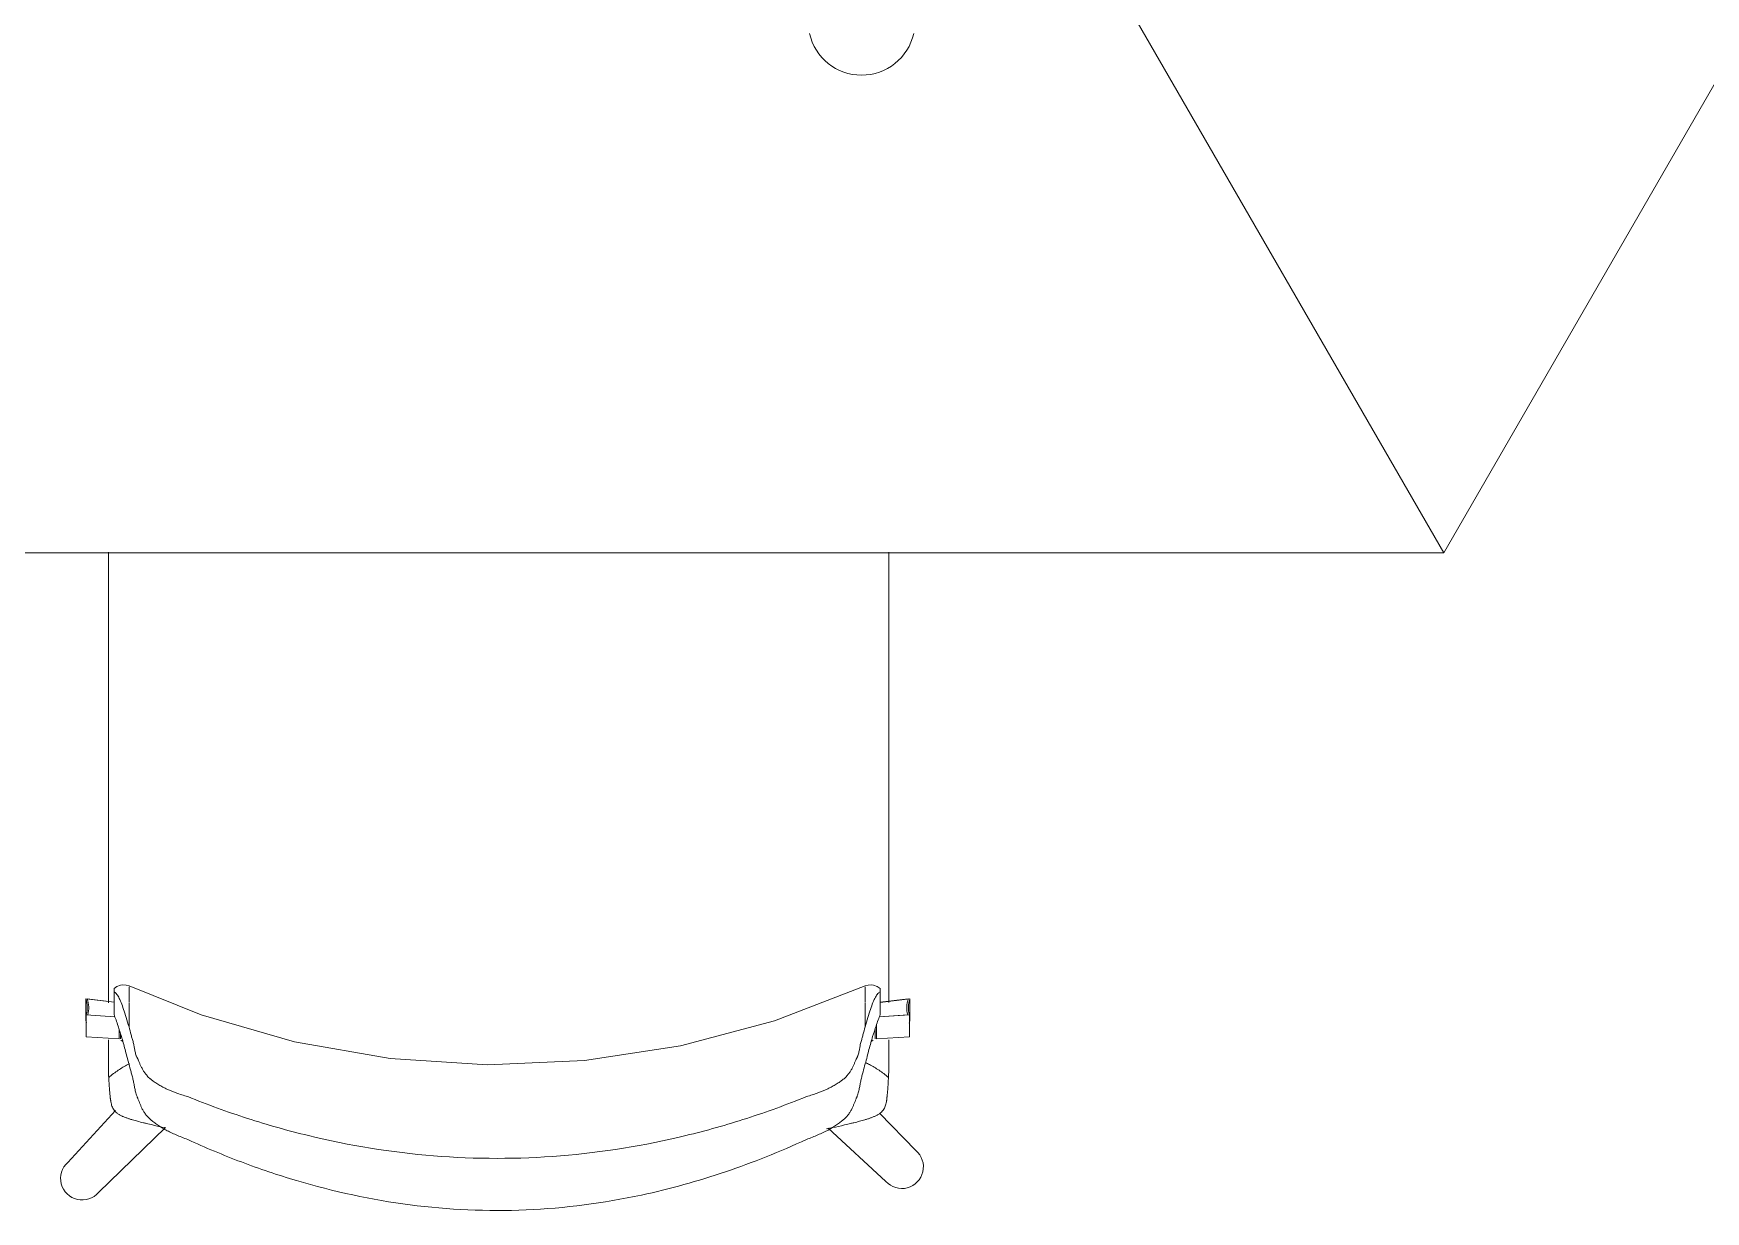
# Model space of a CAD drawing. Header units: millimetres. Extents: x 155927 to 326028, y -36033 to 97293.
# Drawn here: x 183388 to 184405, y 19485 to 20202 of the extents above; entities that cross this region are included whole.
import ezdxf

# ---------------------------------------------------------------- set-up
doc = ezdxf.new("R2010")
doc.units = ezdxf.units.MM
doc.header["$MEASUREMENT"] = 0
doc.layers.add('A-GENM', color=8, linetype='CONTINUOUS', lineweight=9)
doc.layers.add('I-FURN', color=8, linetype='CONTINUOUS', lineweight=9)

msp = doc.modelspace()

# ---------------------------------------------------------------- linework, layer by layer
at = {"layer": 'A-GENM'}
msp.add_arc((183891.3, 20209.1), 32.5, 192.6804, 347.3196, dxfattribs=at)
at = {"layer": 'I-FURN'}
for p, q in [((184245.4, 19886.1), (184820.3, 20882)), ((184245.4, 19886.1), (183843, 20582.9)), ((183843, 20582.9), (184245.4, 19886.1)), ((183095.4, 19886.1), (184245.4, 19886.1)), ((183438.3, 19622.3), (183436.6, 19621)), ((183440.5, 19623), (183438.3, 19622.3)), ((183442, 19623.2), (183440.5, 19623)), ((183443.9, 19623.1), (183442, 19623.2)), ((183445.7, 19622.6), (183443.9, 19623.1)), ((183489.6, 19605.1), (183445.7, 19622.6)), ((183893.4, 19622.6), (183838.3, 19601.3)), ((183893.4, 19622.6), (183895.3, 19623.1)), ((183895.3, 19623.1), (183897.1, 19623.2)), ((183897.1, 19623.2), (183898.6, 19623)), ((183898.6, 19623), (183900.8, 19622.3)), ((183900.8, 19622.3), (183902.6, 19621)), ((183436.6, 19612.7), (183419.4, 19614.8)), ((183419.4, 19614.8), (183419.4, 19601.5)), ((183436.6, 19612.8), (183420.3, 19614.8)), ((183436.6, 19605.3), (183436.6, 19619)), ((183902.6, 19605.3), (183902.6, 19619)), ((183919.7, 19614.8), (183902.6, 19612.7)), ((183920.7, 19614.8), (183902.6, 19612.6)), ((183920.7, 19601.4), (183920.7, 19614.8)), ((183419.7, 19605.1), (183437.1, 19603.9)), ((183419.7, 19591.7), (183419.7, 19605.1)), ((183546.4, 19588.7), (183489.6, 19605.1)), ((183838.3, 19601.3), (183781.2, 19586.2)), ((183902, 19603.9), (183919.4, 19605.1)), ((183902, 19603.8), (183920.4, 19605.1)), ((183920.4, 19605.1), (183920.4, 19591.7)), ((183439.6, 19590.4), (183419.7, 19591.7)), ((183439.6, 19596.3), (183439.6, 19590.4)), ((183440.6, 19593.4), (183440.6, 19590.4)), ((183899.5, 19590.4), (183899.5, 19596.3)), ((183900.4, 19590.4), (183900.4, 19599.2)), ((183920.4, 19591.7), (183900.4, 19590.4)), ((183604.6, 19578.5), (183546.4, 19588.7)), ((183781.2, 19586.2), (183722.7, 19577.2)), ((183663.7, 19574.7), (183604.6, 19578.5)), ((183722.7, 19577.2), (183663.7, 19574.7)), ((183437.4, 19546.8), (183408.4, 19515.3)), ((183924.3, 19522.5), (183902.2, 19545.2)), ((183427.1, 19497), (183467.8, 19536.5)), ((183871, 19536), (183906.1, 19503.7))]:
    msp.add_line(p, q, dxfattribs=at)
for centre, start, end in [((183915.8, 19512.5), 221.9896, 49.6059), ((183417.2, 19505.5), 131.9662, 319.5824)]:
    msp.add_arc(centre, 13.1, start, end, dxfattribs=at)
for centre, start_param, end_param in [((183402.9, 19609.4), 6.026179, 6.605675), ((183403.8, 19609.4), 6.026179, 6.605675), ((183936.2, 19609.4), 2.819103, 3.398599), ((183937.2, 19609.4), 2.819103, 3.398599), ((183402.9, 19596.1), 0.238848, 0.322489), ((183937.2, 19596), 2.819103, 2.902745)]:
    msp.add_ellipse(centre, major_axis=(17.4, 0), ratio=0.978487, start_param=start_param, end_param=end_param, dxfattribs=at)
for points, knots in [([(183433.2, 19612.4), (183433.2, 19613.1), (183433.2, 19616.4), (183433.2, 19622.3), (183433.2, 19630.1), (183433.2, 19637.8), (183433.2, 19647.9), (183433.2, 19660.3), (183433.2, 19672.5), (183433.2, 19682.4), (183433.2, 19690), (183433.2, 19697.6), (183433.2, 19707.6), (183433.2, 19720.1), (183433.2, 19735), (183433.2, 19750.1), (183433.2, 19765.3), (183433.2, 19780.2), (183433.2, 19792.7), (183433.2, 19802.8), (183433.2, 19810.5), (183433.2, 19818.1), (183433.2, 19828.1), (183433.2, 19840.6), (183433.2, 19853.1), (183433.2, 19863.1), (183433.2, 19870.8), (183433.2, 19878.4), (183433.2, 19883.5), (183433.2, 19886.2), (183433.2, 19886.4)], [-0.8977274, -0.8977274, -0.8977274, -0.8977274, -0.8928571, -0.875, -0.8571429, -0.8392857, -0.8214286, -0.7857143, -0.75, -0.7321429, -0.7142857, -0.6964286, -0.6785714, -0.6428571, -0.6071429, -0.5714286, -0.5357143, -0.5, -0.4642857, -0.4464286, -0.4285714, -0.4107143, -0.3928571, -0.3571429, -0.3214286, -0.3035714, -0.2857143, -0.2678571, -0.25, -0.2488464, -0.2488464, -0.2488464, -0.2488464]), ([(183907.8, 19886.4), (183907.8, 19886.3), (183907.8, 19881.2), (183907.8, 19870.9), (183907.8, 19855.6), (183907.8, 19840.5), (183907.8, 19827.9), (183907.8, 19817.8), (183907.8, 19810.1), (183907.8, 19802.5), (183907.8, 19792.5), (183907.8, 19780.1), (183907.8, 19767.8), (183907.8, 19757.8), (183907.8, 19750.2), (183907.8, 19742.7), (183907.8, 19732.7), (183907.8, 19720.2), (183907.8, 19707.8), (183907.8, 19697.7), (183907.8, 19690), (183907.8, 19682.3), (183907.8, 19672.3), (183907.8, 19659.8), (183907.8, 19644.7), (183907.8, 19629.3), (183907.8, 19618.5), (183907.8, 19613), (183907.8, 19612.5)], [-0.7507659, -0.7507659, -0.7507659, -0.7507659, -0.75, -0.7142857, -0.6785714, -0.6428571, -0.6071429, -0.5892857, -0.5714286, -0.5535714, -0.5357143, -0.5, -0.4642857, -0.4464286, -0.4285714, -0.4107143, -0.3928571, -0.3571429, -0.3214286, -0.3035714, -0.2857143, -0.2678571, -0.25, -0.2142857, -0.1785714, -0.1428571, -0.1071429, -0.103964, -0.103964, -0.103964, -0.103964]), ([(183436.6, 19619.3), (183436.6, 19619.7), (183436.6, 19620.5), (183436.6, 19621.1), (183436.6, 19621), (183436.6, 19620.3), (183436.6, 19619.5), (183436.6, 19619)], [0.4171888, 0.4171888, 0.4171888, 0.4171888, 0.5, 0.625, 0.75, 0.875, 1, 1, 1, 1]), ([(183445.7, 19612.5), (183445.7, 19614.2), (183445.7, 19617.2), (183445.7, 19619.8), (183445.7, 19621.3), (183445.7, 19621.7), (183445.7, 19622)], [0.2282902, 0.2282902, 0.2282902, 0.2282902, 0.3333333, 0.4444444, 0.5, 0.5555556, 0.5555556, 0.5555556, 0.5555556]), ([(183893.4, 19622), (183893.4, 19621.7), (183893.4, 19621), (183893.4, 19619.1), (183893.4, 19616), (183893.4, 19613.4), (183893.4, 19612.6)], [0.4444444, 0.4444444, 0.4444444, 0.4444444, 0.5138889, 0.5833333, 0.7222222, 0.7717098, 0.7717098, 0.7717098, 0.7717098]), ([(183902.6, 19619), (183902.6, 19619.5), (183902.6, 19620.3), (183902.6, 19621), (183902.6, 19621.1), (183902.6, 19620.5), (183902.6, 19619.7), (183902.6, 19619.3)], [0, 0, 0, 0, 0.125, 0.25, 0.375, 0.5, 0.5837817, 0.5837817, 0.5837817, 0.5837817]), ([(183893.4, 19612.2), (183893.4, 19610.8), (183893.4, 19606.6), (183893.4, 19601.4), (183893.4, 19597.7)], [0.7777778, 0.7777778, 0.7777778, 0.7777778, 0.8611111, 1, 1, 1, 1]), ([(183481.4, 19529.2), (183478.9, 19530.1), (183474.2, 19532), (183469.1, 19534.4), (183465.4, 19536.5), (183463, 19538.1), (183461.1, 19539.4), (183459.9, 19540.4), (183459.2, 19540.9), (183458.8, 19541.3), (183458.3, 19541.8), (183457.7, 19542.3), (183456.8, 19543.3), (183455.6, 19544.7), (183454.5, 19546.4), (183453.5, 19548.2), (183452.8, 19549.8), (183452.1, 19551.5), (183451.6, 19552.8), (183451.2, 19553.7), (183451, 19554.3), (183450.9, 19554.6), (183450.7, 19555), (183450.5, 19555.5), (183450.2, 19556.3), (183449.8, 19557.5), (183449.5, 19558.9), (183449.1, 19560.6), (183448.9, 19562.3), (183448.5, 19564), (183448.3, 19565.3), (183447.9, 19566.6), (183447.5, 19568.3), (183446.7, 19571.2), (183445.6, 19575.2), (183444.4, 19579.7), (183443.3, 19584), (183442.2, 19588.1), (183441.1, 19591.8), (183440, 19595.2), (183439.3, 19597.3), (183439, 19598.2)], [0, 0, 0, 0, 0.035714, 0.071429, 0.089286, 0.107143, 0.125, 0.133929, 0.138393, 0.142857, 0.147321, 0.151786, 0.160714, 0.178571, 0.196429, 0.214286, 0.232143, 0.25, 0.267857, 0.276786, 0.28125, 0.285714, 0.290179, 0.294643, 0.303571, 0.321429, 0.339286, 0.357143, 0.392857, 0.410714, 0.428571, 0.446429, 0.464286, 0.5, 0.571429, 0.642857, 0.714286, 0.785714, 0.857143, 0.928571, 1, 1, 1, 1]), ([(183445.7, 19597.7), (183446.1, 19596.1), (183446.8, 19593.7), (183447.5, 19590.9), (183448, 19589.4), (183448.3, 19588.2), (183448.6, 19587), (183448.8, 19585.5), (183449.1, 19584.1), (183449.4, 19582.6), (183449.7, 19581.4), (183450, 19580.4), (183450.4, 19579.6), (183450.6, 19579.1), (183450.7, 19578.8), (183450.9, 19578.4), (183451.1, 19578), (183451.5, 19577.1), (183452, 19575.8), (183452.7, 19574.2), (183453.6, 19572.5), (183454.5, 19570.8), (183455.7, 19569.1), (183456.9, 19567.7), (183457.9, 19566.7), (183458.5, 19566.2), (183458.9, 19565.8), (183459.4, 19565.4), (183460.1, 19564.9), (183461.3, 19564.1), (183463.2, 19562.8), (183465.6, 19561.4), (183469.2, 19559.6), (183474.3, 19557.5), (183478.9, 19556), (183481.4, 19555.3)], [0, 0, 0, 0, 0.125, 0.1875, 0.21875, 0.25, 0.28125, 0.3125, 0.375, 0.40625, 0.4375, 0.46875, 0.484375, 0.492188, 0.5, 0.507812, 0.515625, 0.53125, 0.5625, 0.59375, 0.625, 0.65625, 0.6875, 0.71875, 0.734375, 0.742188, 0.75, 0.757812, 0.765625, 0.78125, 0.8125, 0.84375, 0.875, 0.9375, 1, 1, 1, 1]), ([(183900.1, 19598.2), (183899.4, 19596.3), (183898.4, 19593.1), (183896.9, 19588.1), (183895.8, 19584), (183894.7, 19579.7), (183893.5, 19575.2), (183892.4, 19571.2), (183891.5, 19567.9), (183891, 19565.7), (183890.6, 19564), (183890.3, 19562.3), (183890, 19560.6), (183889.6, 19558.9), (183889.3, 19557.5), (183888.9, 19556.3), (183888.6, 19555.5), (183888.4, 19555), (183888.2, 19554.6), (183888.1, 19554.3), (183887.9, 19553.7), (183887.5, 19552.8), (183887, 19551.5), (183886.3, 19549.8), (183885.6, 19548.2), (183884.6, 19546.4), (183883.5, 19544.7), (183882.4, 19543.3), (183881.4, 19542.3), (183880.8, 19541.8), (183880.4, 19541.3), (183879.9, 19540.9), (183879.2, 19540.4), (183878, 19539.4), (183876.1, 19538.1), (183873.7, 19536.5), (183870.1, 19534.4), (183864.9, 19532), (183860.2, 19530.1), (183857.7, 19529.2)], [0, 0, 0, 0, 0.142857, 0.214286, 0.285714, 0.357143, 0.428571, 0.5, 0.535714, 0.571429, 0.589286, 0.607143, 0.642857, 0.660714, 0.678571, 0.696429, 0.705357, 0.709821, 0.714286, 0.71875, 0.723214, 0.732143, 0.75, 0.767857, 0.785714, 0.803571, 0.821429, 0.839286, 0.848214, 0.852679, 0.857143, 0.861607, 0.866071, 0.875, 0.892857, 0.910714, 0.928571, 0.964286, 1, 1, 1, 1]), ([(183857.7, 19555.3), (183860.2, 19556), (183864.8, 19557.5), (183869.9, 19559.6), (183873.5, 19561.4), (183875.9, 19562.8), (183877.8, 19564.1), (183879, 19564.9), (183879.7, 19565.4), (183880.2, 19565.8), (183880.6, 19566.2), (183881.2, 19566.7), (183882.2, 19567.7), (183883.4, 19569.1), (183884.6, 19570.8), (183885.5, 19572.5), (183886.4, 19574.2), (183887.1, 19575.8), (183887.6, 19577.1), (183888, 19578), (183888.2, 19578.4), (183888.4, 19578.8), (183888.6, 19579.1), (183888.8, 19579.6), (183889.1, 19580.4), (183889.4, 19581.4), (183889.7, 19582.6), (183890, 19584.1), (183890.3, 19585.5), (183890.5, 19587), (183890.8, 19588.2), (183891.2, 19589.4), (183891.6, 19590.9), (183892.3, 19593.7), (183893, 19596.1), (183893.4, 19597.7)], [0, 0, 0, 0, 0.0625, 0.125, 0.15625, 0.1875, 0.21875, 0.234375, 0.242188, 0.25, 0.257812, 0.265625, 0.28125, 0.3125, 0.34375, 0.375, 0.40625, 0.4375, 0.46875, 0.484375, 0.492188, 0.5, 0.507812, 0.515625, 0.53125, 0.5625, 0.59375, 0.625, 0.6875, 0.71875, 0.75, 0.78125, 0.8125, 0.875, 1, 1, 1, 1]), ([(183446, 19575.3), (183445.7, 19575.2), (183443.3, 19574), (183439.1, 19571.4), (183435.3, 19568.6), (183433.4, 19567)], [0.93933321, 0.93933321, 0.93933321, 0.93933321, 0.94444444, 0.97222222, 1, 1, 1, 1]), ([(183907.6, 19567), (183905.8, 19568.6), (183901.9, 19571.4), (183897.2, 19574.3), (183894.4, 19575.6), (183893.6, 19576)], [0, 0, 0, 0, 0.02777778, 0.05555556, 0.06696683, 0.06696683, 0.06696683, 0.06696683]), ([(183467.4, 19536.4), (183465.1, 19536.9), (183461.3, 19537.7), (183456.9, 19538.8), (183454.4, 19539.4), (183452.6, 19539.8), (183450.9, 19540.3), (183449.4, 19540.7), (183447.8, 19541.1), (183446, 19541.7), (183444.3, 19542.3), (183442.6, 19542.9), (183441.3, 19543.5), (183440.3, 19544), (183439.6, 19544.4), (183438.9, 19544.8), (183438, 19545.5), (183437.1, 19546.4), (183436.2, 19547.6), (183435.5, 19548.8), (183435.1, 19550), (183434.8, 19551.4), (183434.6, 19552.6), (183434.4, 19553.4), (183434.4, 19554), (183434.3, 19554.3), (183434.3, 19554.7), (183434.2, 19555.3), (183434.1, 19556.1), (183434, 19557.4), (183433.9, 19558.6), (183433.8, 19559.6), (183433.8, 19560.4), (183433.7, 19561.2), (183433.7, 19562.3), (183433.5, 19564.3), (183433.4, 19565.9), (183433.4, 19567)], [0, 0, 0, 0, 0.125, 0.1875, 0.21875, 0.25, 0.28125, 0.3125, 0.34375, 0.375, 0.40625, 0.4375, 0.46875, 0.484375, 0.5, 0.515625, 0.53125, 0.5625, 0.59375, 0.625, 0.65625, 0.6875, 0.71875, 0.734375, 0.742188, 0.75, 0.757812, 0.765625, 0.78125, 0.8125, 0.84375, 0.859375, 0.875, 0.890625, 0.90625, 0.9375, 1, 1, 1, 1]), ([(183907.6, 19567), (183907.6, 19565.9), (183907.5, 19564.3), (183907.4, 19562.3), (183907.3, 19561.2), (183907.2, 19560.4), (183907.2, 19559.6), (183907.1, 19558.6), (183907, 19557.4), (183906.9, 19556.1), (183906.8, 19555.3), (183906.7, 19554.7), (183906.7, 19554.3), (183906.7, 19554), (183906.6, 19553.4), (183906.5, 19552.6), (183906.2, 19551.4), (183905.9, 19550), (183905.5, 19548.8), (183904.8, 19547.6), (183903.9, 19546.4), (183903, 19545.5), (183902.1, 19544.8), (183901.4, 19544.4), (183900.7, 19544), (183899.8, 19543.5), (183898.4, 19542.9), (183896.8, 19542.3), (183895, 19541.7), (183893.2, 19541.1), (183891.6, 19540.7), (183890.1, 19540.3), (183888.4, 19539.8), (183886.6, 19539.4), (183884.1, 19538.8), (183879.7, 19537.7), (183875.9, 19536.9), (183873.6, 19536.4)], [0, 0, 0, 0, 0.0625, 0.09375, 0.109375, 0.125, 0.140625, 0.15625, 0.1875, 0.21875, 0.234375, 0.242188, 0.25, 0.257812, 0.265625, 0.28125, 0.3125, 0.34375, 0.375, 0.40625, 0.4375, 0.46875, 0.484375, 0.5, 0.515625, 0.53125, 0.5625, 0.59375, 0.625, 0.65625, 0.6875, 0.71875, 0.75, 0.78125, 0.8125, 0.875, 1, 1, 1, 1]), ([(183481.4, 19555.3), (183493.4, 19550.4), (183517.5, 19541.6), (183567.1, 19527.6), (183630.8, 19517.2), (183708.3, 19517.2), (183772, 19527.6), (183821.6, 19541.6), (183845.8, 19550.4), (183857.7, 19555.3)], [-1, -1, -1, -1, -0.9, -0.8, -0.6, -0.4, -0.2, -0.1, 0, 0, 0, 0]), ([(183857.7, 19529.2), (183841.6, 19521.8), (183808.8, 19508.6), (183751.9, 19492.8), (183687.3, 19484.3), (183616.4, 19487.5), (183558.6, 19500), (183513.9, 19515.1), (183492.1, 19524.3), (183481.4, 19529.2)], [-1, -1, -1, -1, -0.863636, -0.727273, -0.545455, -0.363636, -0.181818, -0.090909, 0, 0, 0, 0])]:
    msp.add_open_spline(points, degree=3, knots=knots, dxfattribs=at)
for points in [[(183436.6, 19619), (183437, 19618.8), (183437.9, 19618.1), (183439.4, 19615.9), (183440.9, 19612.7), (183442.4, 19608.5), (183444, 19603.5), (183445.1, 19599.7), (183445.7, 19597.7)], [(183445.7, 19597.7), (183445.7, 19600.7), (183445.7, 19606), (183445.7, 19610.3), (183445.7, 19612.2)], [(183893.4, 19597.7), (183894, 19599.7), (183895.1, 19603.5), (183896.7, 19608.5), (183898.2, 19612.7), (183899.7, 19615.9), (183901.2, 19618.1), (183902.1, 19618.8), (183902.6, 19619)], [(183439, 19598.2), (183438.6, 19599.5), (183437.8, 19602), (183436.9, 19604.3), (183436.6, 19605.3)], [(183902.6, 19605.3), (183902.2, 19604.3), (183901.4, 19602), (183900.5, 19599.5), (183900.1, 19598.2)], [(183433.2, 19570.9), (183433.2, 19577), (183433.2, 19583.3), (183433.2, 19589.8)], [(183440.7, 19589.6), (183441.1, 19589.3), (183441.5, 19589.1), (183441.9, 19588.8)], [(183897.2, 19588.8), (183897.6, 19589.1), (183898, 19589.3), (183898.4, 19589.6)], [(183907.8, 19589.8), (183907.8, 19583.3), (183907.8, 19577), (183907.8, 19570.9)], [(183433.4, 19567), (183433.3, 19567.6), (183433.3, 19568.9), (183433.2, 19570.2), (183433.2, 19570.9)], [(183907.8, 19570.9), (183907.8, 19570.2), (183907.7, 19568.9), (183907.7, 19567.6), (183907.6, 19567)], [(183869.9, 19535.7), (183871.2, 19536), (183872.4, 19536.2), (183873.6, 19536.4)], [(183873.6, 19536.4), (183872.4, 19536.2), (183871.2, 19536), (183870, 19535.7)]]:
    msp.add_open_spline(points, degree=3, dxfattribs=at)

doc.saveas('drawing.dxf')
